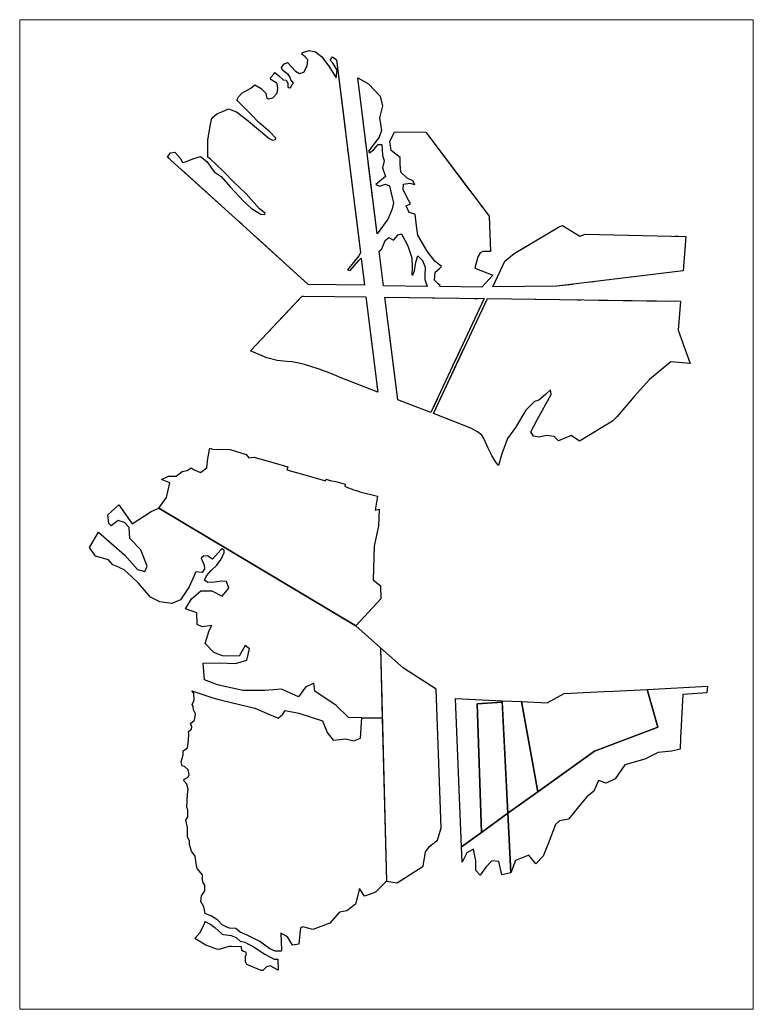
# Paper-space layout '3_подзона' of a CAD drawing. Header units: millimetres. Extents: x 0 to 282, y 0 to 380.
# The model-space entities are those that its viewports show. They can reach past a viewport. Long polylines and large blocks are cut down to what shows.
import ezdxf

# ---------------------------------------------------------------- set-up
doc = ezdxf.new("R2010")
doc.units = ezdxf.units.MM
doc.linetypes.add('g5_484', pattern=[5.1, 2, -0.5, 0.1, -0.5, 2])
for name, color, linetype, lineweight in [('ЕГРН_18_08_034001_2517', 1, 'Continuous', 30), ('ЕГРН_18_08_034001_2518', 1, 'Continuous', 30), ('ЕГРН_18_08_034001_2519', 1, 'Continuous', 30), ('ЕГРН_18_08_034001_7584', 1, 'Continuous', 30), ('ЕГРН_18_08_034001_7585', 1, 'Continuous', 30), ('ЕГРН_18_08_034001_7586', 1, 'Continuous', 30), ('ЕГРН_18_08_034001_7799_1', 1, 'Continuous', 30), ('ЕГРН_18_08_034001_7799_2', 1, 'Continuous', 30), ('ЕГРН_18_08_034001_7800', 1, 'Continuous', 30), ('ЕГРН_18_08_034001_7801', 1, 'Continuous', 30), ('ЕГРН_18_08_035001_228', 1, 'Continuous', 30)]:
    doc.layers.add(name, color=color, linetype=linetype, lineweight=lineweight)

msp = doc.modelspace()

# ---------------------------------------------------------------- linework, layer by layer
at = {"layer": 'ЕГРН_18_08_034001_2517'}
msp.add_lwpolyline([(2242638.76, 379868.16), (2242678.83, 379885.51), (2243719.93, 379264.59), (2243849.68, 379148.93), (2243859.23, 378777.44), (2243750.41, 378778.51), (2243680.37, 378779.62), (2243615.87, 378843), (2243502.46, 378918.6), (2243496.91, 378960.86), (2243453.54, 378940.85), (2243415.75, 378889.7), (2243326.79, 378929.72), (2243237.84, 378923.05), (2243122.21, 378923.05), (2242988.79, 378951.96), (2242919.85, 378978.65), (2242913.18, 379067.59), (2242997.68, 379069.82), (2243084.4, 379065.37), (2243143.68, 379082.2), (2243158.55, 379142.41), (2243134.76, 379160.25), (2243103.53, 379104.49), (2243015.81, 379105.98), (2242969.29, 379122.79), (2242924.22, 379171.62), (2242943.94, 379239.23), (2242958.03, 379266.46), (2242907.32, 379258.95), (2242881.02, 379271.16), (2242880.08, 379333.13), (2242819.04, 379354.73), (2242850.97, 379406.38), (2242899.8, 379449.58), (2242958.96, 379448.64), (2243013.43, 379420.46), (2243048.17, 379462.72), (2243035.96, 379498.41), (2243007.79, 379500.29), (2242974.93, 379494.65), (2242937.36, 379492.77), (2242919.52, 379505.92), (2242929.85, 379528.45), (2242955.2, 379556.63), (2242985.94, 379584.99), (2243007.75, 379616.49), (2243023.83, 379652.18), (2243024.05, 379664.29), (2243013.25, 379671.12), (2243006.65, 379665.17), (2242962.55, 379616.03), (2242936.77, 379632.15), (2242916.78, 379635), (2242901.58, 379622), (2242918.54, 379585.65), (2242920.09, 379565.61), (2242907.97, 379546.01), (2242874.44, 379550.49), (2242839.47, 379470.67), (2242792.78, 379401.14), (2242746.58, 379381.79), (2242684.26, 379391.46), (2242633.76, 379416.18), (2242570.37, 379490.31), (2242534.9, 379524.7), (2242495.15, 379560.16), (2242472.52, 379571.47), (2242471.52, 379571.97), (2242436.05, 379585.94), (2242412.82, 379613.94), (2242344.72, 379632.14), (2242312.49, 379678.34), (2242359.76, 379760.01), (2242498.38, 379637.52), (2242566.07, 379561.23), (2242604.75, 379551.56), (2242616.57, 379579.49), (2242583.26, 379666.53), (2242525.24, 379725.62), (2242522.02, 379783.65), (2242497.3, 379810.51), (2242462.92, 379820.19), (2242427.46, 379792.25), (2242414.56, 379805.14), (2242409.19, 379850.27), (2242467.62, 379903.37), (2242537.71, 379803.14)], close=True, dxfattribs=at)
at = {"layer": 'ЕГРН_18_08_034001_2518'}
for points in [[(2242963.21, 378884.14), (2243003.24, 378874.13), (2243059.95, 378859.68), (2243186.7, 378829.66), (2243309, 378777.4), (2243334.57, 378798.53), (2243345.69, 378816.32), (2243417.96, 378802.98), (2243543.6, 378761.84), (2243568.07, 378700.69), (2243600.31, 378660.66), (2243667.02, 378667.33), (2243708.16, 378656.21), (2243744.85, 378671.77), (2243750.41, 378778.51), (2243859.23, 378777.44), (2243881.38, 377915.96), (2243823.47, 377858.04), (2243801.09, 377849.37), (2243765.55, 377835.61), (2243739.39, 377876.72), (2243716.97, 377794.51), (2243672.12, 377759.01), (2243632.89, 377751.54), (2243582.45, 377693.62), (2243492.76, 377659.98), (2243440.2, 377674.44), (2243427.97, 377668.88), (2243423.52, 377637.74), (2243417.96, 377582.15), (2243385.72, 377576.59), (2243359.03, 377621.07), (2243323.45, 377639.97), (2243326.65, 377553.2), (2243325.52, 377546.33), (2243293.54, 377546.33), (2243265.88, 377558.02), (2243211.53, 377597.18), (2243145.45, 377630.96), (2243108.52, 377645.26), (2243085.69, 377664.64), (2243052.72, 377667.16), (2243042.24, 377670.98), (2243013.27, 377684.35), (2242990.25, 377709.45), (2242956.94, 377731.04), (2242923.52, 377744.25), (2242916.12, 377779.73), (2242899.72, 377807.18), (2242904.31, 377837.47), (2242921.76, 377864.14), (2242921.07, 377894.17), (2242912.83, 377906.98), (2242909.31, 377921.94), (2242908.97, 377949.66), (2242881.72, 377982.44), (2242875.43, 378008.65), (2242869.89, 378047.25), (2242851.65, 378073.76), (2242845.27, 378090.79), (2242841.14, 378108.35), (2242841.38, 378128.06), (2242830.43, 378147.51), (2242829.38, 378173.65), (2242830.62, 378199.21), (2242821.85, 378237.76), (2242832.45, 378255.77), (2242831.14, 378292.68), (2242825.69, 378307), (2242829.24, 378374.32), (2242834.39, 378401.3), (2242826.47, 378427.41), (2242812.57, 378444.05), (2242811.1, 378451.76), (2242832.92, 378465.12), (2242838.37, 378478.6), (2242834.37, 378503.01), (2242814.84, 378520.83), (2242799.44, 378523.92), (2242799.59, 378531.62), (2242796.5, 378546.33), (2242807.2, 378583.68), (2242807.48, 378603.76), (2242829.95, 378620.75), (2242835.78, 378660.76), (2242837.03, 378692.76), (2242835.94, 378706.81), (2242850.7, 378718.78), (2242852.39, 378730.94), (2242846.09, 378749.01), (2242866.26, 378766.93), (2242871.57, 378798.78), (2242862.53, 378820.95), (2242860.71, 378839.83), (2242854.96, 378848.98), (2242865.12, 378872.01), (2242863.77, 378908.96), (2242852.57, 378921.71)], [(2242922.46, 377702.89), (2242954.12, 377687.05), (2242975.09, 377671.51), (2243013.35, 377636.21), (2243021.12, 377633.58), (2243060.34, 377628.85), (2243087.37, 377617.67), (2243107.75, 377599.09), (2243133.24, 377593.84), (2243182.36, 377567.58), (2243239.29, 377529.46), (2243287.92, 377503.83), (2243307.13, 377503.61), (2243309.77, 377445.25), (2243266.76, 377467.29), (2243247.97, 377462.59), (2243227.73, 377443.8), (2243219.78, 377443.08), (2243143.52, 377475.6), (2243135.92, 377489.7), (2243137.37, 377517.53), (2243140.99, 377530.91), (2243138.82, 377539.94), (2243126.53, 377544.64), (2243117.13, 377549.7), (2243116.05, 377568.13), (2243062.55, 377569.57), (2243048.1, 377569.57), (2242998.22, 377555.12), (2242984.48, 377556.57), (2242926.65, 377576.81), (2242868.83, 377612.22), (2242894.49, 377642.28), (2242919.72, 377689.62), (2242921.23, 377697.16)]]:
    msp.add_lwpolyline(points, close=True, dxfattribs=at)
at = {"layer": 'ЕГРН_18_08_034001_2519'}
msp.add_lwpolyline([(2242678.83, 379885.51), (2242719.43, 379943.01), (2242737.53, 380019.19), (2242692.12, 380037.59), (2242728.88, 380055.48), (2242770.5, 380055.48), (2242801.86, 380080.57), (2242828.08, 380085.13), (2242849.18, 380099.38), (2242865.14, 380088.55), (2242898.21, 380075.44), (2242932.42, 380099.95), (2242937.96, 380148.75), (2242947.96, 380203.12), (2242961.66, 380198.14), (2243054.97, 380196.54), (2243139.21, 380169.97), (2243154.14, 380152.67), (2243180.29, 380155.99), (2243287.43, 380126.31), (2243359.56, 380104.21), (2243354.72, 380088.14), (2243443.39, 380064.2), (2243517.15, 380043.33), (2243559.65, 380029.96), (2243562.19, 380039.46), (2243584.23, 380032.27), (2243620.24, 380025.07), (2243646.01, 380018.95), (2243663.73, 380013.36), (2243661.38, 380001.97), (2243674.97, 379995.19), (2243700.42, 379986.84), (2243702.76, 379984.85), (2243728.89, 379978.2), (2243740.04, 379973.2), (2243833.65, 379950.01), (2243822.33, 379875.34), (2243842.03, 379880.72), (2243839.8, 379792.86), (2243816.45, 379684.99), (2243810.71, 379508.06), (2243850.19, 379475.08), (2243851.14, 379407.12), (2243719.93, 379264.59)], close=True, dxfattribs=at)
at = {"layer": 'ЕГРН_18_08_034001_7584'}
msp.add_lwpolyline([(2244492.69, 378868.8), (2244595.45, 378863.89), (2244681.19, 378388.07), (2244522.97, 378274.48)], close=True, dxfattribs=at)
at = {"layer": 'ЕГРН_18_08_034001_7585'}
msp.add_lwpolyline([(2244595.45, 378863.89), (2244730.33, 378857.44), (2244820.73, 378906.41), (2244855.89, 378908.2), (2244921.9, 378911.57), (2245032.08, 378917.18), (2245081.15, 378919.68), (2245258.79, 378928.73), (2245315.69, 378729.2), (2245305.99, 378725.54), (2244980.86, 378602.88), (2244681.19, 378388.07)], close=True, dxfattribs=at)
at = {"layer": 'ЕГРН_18_08_034001_7586'}
msp.add_lwpolyline([(2245258.79, 378928.73), (2245577.4, 378944.98), (2245574.52, 378911.22), (2245448.02, 378901.83), (2245435.71, 378672.89), (2245432.48, 378612.86), (2245389.16, 378601.65), (2245316.3, 378596.04), (2245247.17, 378560.55), (2245140.67, 378530.65), (2245090.23, 378455.91), (2245041.65, 378433.5), (2245002.41, 378446.57), (2244976.25, 378390.52), (2244940.76, 378360.63), (2244912.73, 378327), (2244843.6, 378242.92), (2244795.02, 378233.58), (2244774.47, 378214.89), (2244740.84, 378127.08), (2244709.08, 378046.75), (2244669.84, 378007.51), (2244634.34, 378052.35), (2244563.34, 378024.32), (2244539.05, 377958.93), (2244522.97, 378274.48), (2244681.19, 378388.07), (2244980.86, 378602.88), (2245305.99, 378725.54), (2245315.69, 378729.2)], close=True, dxfattribs=at)
at = {"layer": 'ЕГРН_18_08_034001_7799_1'}
msp.add_lwpolyline([(2244143.72, 378929.72), (2243971.06, 379040.72), (2243849.68, 379148.93), (2243881.38, 377915.96), (2243937.44, 377906.62), (2244075.7, 377994.42), (2244086.91, 378071.03), (2244111.19, 378100.93), (2244150.43, 378132.68), (2244170.98, 378198.08)], close=True, dxfattribs=at)
at = {"layer": 'ЕГРН_18_08_034001_7799_2'}
msp.add_lwpolyline([(2244246.06, 378880.59), (2244492.69, 378868.8), (2244493.09, 378861.02), (2244361.3, 378852.76), (2244383.46, 378173.2), (2244277.88, 378097.33)], close=True, dxfattribs=at)
at = {"layer": 'ЕГРН_18_08_034001_7800'}
msp.add_lwpolyline([(2244383.46, 378173.2), (2244361.3, 378852.76), (2244493.09, 378861.02), (2244522.97, 378274.48)], close=True, dxfattribs=at)
at = {"layer": 'ЕГРН_18_08_034001_7801'}
msp.add_lwpolyline([(2244277.88, 378097.33), (2244383.46, 378173.2), (2244522.97, 378274.48), (2244539.05, 377958.93), (2244490.48, 377949.59), (2244475.53, 378018.72), (2244438.16, 378022.45), (2244406.4, 377988.82), (2244376.51, 377947.71), (2244354.08, 377972.01), (2244354.08, 378022.45), (2244341, 378084.11), (2244305.5, 378065.43), (2244281.22, 378014.98)], close=True, dxfattribs=at)
at = {"layer": 'ЕГРН_18_08_035001_228', "color": 1, "linetype": 'g5_484', "lineweight": 30}
for points in [[(2242739.64, 381763.14), (2242762.77, 381767.47), (2242791.22, 381734.69), (2242802.78, 381713.01), (2242819.65, 381716.38), (2242858.7, 381731.8), (2242898.7, 381744.34), (2242932.93, 381717.35), (2242971.49, 381662.88), (2243007.64, 381638.29), (2243056.32, 381583.34), (2243127.66, 381507.19), (2243167.66, 381470.08), (2243217.8, 381439.71), (2243237.07, 381438.26), (2243239.97, 381444.04), (2243211.05, 381467.67), (2243140.67, 381546.23), (2243073.19, 381610.82), (2243024.99, 381659.02), (2242977.76, 381704.82), (2242952.21, 381729.88), (2242938.23, 381741.45), (2242937.76, 381826.78), (2242938.23, 381830.13), (2242949.8, 381905.33), (2242959.44, 381946.79), (2242984.98, 381969.44), (2243011.01, 381979.57), (2243046.68, 381995.95), (2243088.62, 381980.05), (2243141.16, 381939.08), (2243216.35, 381877.85), (2243261.66, 381839.3), (2243279.01, 381830.13), (2243295.88, 381833.52), (2243296.37, 381840.26), (2243266, 381872.07), (2243205.26, 381926.06), (2243166.22, 381965.58), (2243122.36, 382009.93), (2243090.06, 382041.26), (2243100.19, 382059.57), (2243116.58, 382077.9), (2243165.26, 382105.85), (2243185.5, 382122.72), (2243219.25, 382103.44), (2243243.34, 382077.9), (2243248.16, 382055.72), (2243257.33, 382048.01), (2243280.94, 382054.75), (2243303.12, 382077.9), (2243307.45, 382104.4), (2243303.12, 382129.47), (2243270.82, 382151.64), (2243269.37, 382159.84), (2243283.83, 382178.15), (2243291.54, 382188.76), (2243312.27, 382169.96), (2243335.41, 382148.75), (2243350.83, 382147.78), (2243359.51, 382130.92), (2243359.51, 382113.09), (2243361.44, 382108.26), (2243373.48, 382107.29), (2243381.68, 382122.24), (2243389.88, 382131.88), (2243375.41, 382149.71), (2243371.56, 382164.66), (2243362.41, 382176.71), (2243333.96, 382197.91), (2243326.74, 382214.31), (2243339.74, 382231.17), (2243357.58, 382240.81), (2243400.96, 382194.54), (2243422.17, 382182.49), (2243444.82, 382189.72), (2243461.69, 382223.46), (2243465.07, 382254.8), (2243451.57, 382271.18), (2243433.74, 382284.68), (2243437.6, 382293.35), (2243473.27, 382303.48), (2243505.68, 382297.71), (2243537.33, 382273.06), (2243577.5, 382220.72), (2243615.24, 382159.86), (2243621.32, 382200.02), (2243599.41, 382235.33), (2243583.59, 382253.59), (2243595.76, 382270.63), (2243617.29, 382255.35), (2243744.01, 381235.36), (2243734.53, 381218.89), (2243674.88, 381144.64), (2243689.49, 381140.99), (2243735.74, 381194.55), (2243747.07, 381206.55), (2243765.18, 381063.63), (2243468.49, 381068.68), (2243083.54, 381416.65), (2242724.22, 381741.45)], [(2243786.87, 382128.21), (2243847.74, 382062.47), (2243861.12, 382011.34), (2243845.3, 381948.05), (2243855.04, 381881.1), (2243842.87, 381847.02), (2243785.65, 381771.54), (2243791.74, 381764.24), (2243813.65, 381778.84), (2243836.78, 381806.84), (2243857.47, 381808.06), (2243861.12, 381750.85), (2243869.65, 381721.63), (2243861.12, 381685.11), (2243875.73, 381638.85), (2243825.83, 381596.25), (2243844.08, 381586.51), (2243875.73, 381598.69), (2243897.64, 381588.95), (2243912.25, 381528.09), (2243918.34, 381500.08), (2243912.25, 381467.22), (2243900.08, 381440.44), (2243887.91, 381413.67), (2243837.99, 381341.84), (2243832, 381335.67), (2243729.66, 382159.86)], [(2244088.85, 381872.38), (2244423.5, 381428.03), (2244430.62, 381242.23), (2244391.31, 381242.64), (2244376.5, 381235.4), (2244364.21, 381213.82), (2244349.15, 381154.41), (2244412.31, 381129.01), (2244443.56, 381116.48), (2244384.57, 381053.86), (2244161.3, 381056.81), (2244164.99, 381061.79), (2244154.21, 381071.99), (2244135.5, 381090.15), (2244138.9, 381132.13), (2244162.16, 381151.98), (2244172.37, 381162.76), (2244136.06, 381191.69), (2244096.92, 381243.88), (2244047, 381328.4), (2244040.76, 381378.32), (2244032.82, 381439.59), (2244002.19, 381448.66), (2243986.31, 381482.7), (2244008.99, 381494.04), (2243987.44, 381532.62), (2243969.29, 381568.92), (2243971.56, 381598.43), (2244004.46, 381604.1), (2244030.55, 381596.15), (2244021.47, 381615.44), (2243990.84, 381629.05), (2243956.81, 381661.96), (2243953.4, 381706.2), (2243954.54, 381739.11), (2243906.88, 381776.54), (2243898.95, 381824.19), (2243924.02, 381874.73)], [(2244507.28, 381190.45), (2244555.99, 381231.96), (2244789.84, 381371.27), (2244810.87, 381379.69), (2244902.32, 381322.82), (2244931.69, 381333.28), (2245463.47, 381321.6), (2245448.45, 381139.72), (2244781.19, 381058.3), (2244443, 381055.1)], [(2243856.69, 381255.58), (2243875.35, 381300.37), (2243894.01, 381315.29), (2243918.27, 381302.23), (2243942.52, 381330.22), (2243961.18, 381335.82), (2243994.77, 381272.38), (2244015.24, 381209.27), (2244016.94, 381157.65), (2244015.8, 381119.64), (2244020.9, 381118.51), (2244029.42, 381140.64), (2244036.22, 381186.02), (2244046.44, 381218.91), (2244071.4, 381193.96), (2244086.71, 381158.79), (2244083.31, 381115.67), (2244084.44, 381094.12), (2244097.04, 381057.91), (2243866.19, 381061.67), (2243843.57, 381243.09)], [(2243773.11, 381002.24), (2243835.01, 380499.74), (2243636.83, 380576.37), (2243604.87, 380590.07), (2243563.93, 380606.58), (2243521.34, 380621.84), (2243487.58, 380633.21), (2243447.65, 380645.62), (2243411.32, 380654.79), (2243381.71, 380658.83), (2243354.51, 380661.55), (2243303.75, 380665.62), (2243249.5, 380681.11), (2243178.79, 380709.92), (2243163.37, 380717.54), (2243435.99, 381006.42), (2243443.61, 381006.64)], [(2244398.41, 380993.43), (2244115.75, 380391.18), (2243940.68, 380458.87), (2243872.88, 381000.7)], [(2245435.24, 380979.72), (2245422.63, 380826.94), (2245485.42, 380650.95), (2245383.13, 380659.94), (2245271.87, 380565.25), (2245190.21, 380476.5), (2245100.34, 380370.16), (2245075.4, 380345.12), (2244901.42, 380239.77), (2244857.63, 380269.37), (2244790.17, 380242.15), (2244767.68, 380264.63), (2244726.25, 380270.55), (2244688.38, 380261.08), (2244658.79, 380265.82), (2244644.59, 380289.49), (2244678.91, 380356.95), (2244752.29, 380487.15), (2244747.56, 380511.99), (2244721.52, 380485.96), (2244686.01, 380457.55), (2244663.52, 380449.27), (2244618.55, 380404.29), (2244562.92, 380311.98), (2244521.5, 380253.98), (2244490.73, 380173.5), (2244473.2, 380111.69), (2244458.88, 380128.44), (2244437.69, 380163.96), (2244418.97, 380202.79), (2244396.45, 380254.78), (2244384.45, 380272.67), (2244362.49, 380290.17), (2244326.54, 380309.61), (2244129.74, 380385.76), (2244414.96, 380993.73)]]:
    msp.add_lwpolyline(points, close=True, dxfattribs=at)
at = {"layer": 'ЕГРН_18_08_035001_228'}
for points in [[(2242739.64, 381763.14), (2242762.77, 381767.47), (2242791.22, 381734.69), (2242802.78, 381713.01), (2242819.65, 381716.38), (2242858.7, 381731.8), (2242898.7, 381744.34), (2242932.93, 381717.35), (2242971.49, 381662.88), (2243007.64, 381638.29), (2243056.32, 381583.34), (2243127.66, 381507.19), (2243167.66, 381470.08), (2243217.8, 381439.71), (2243237.07, 381438.26), (2243239.97, 381444.04), (2243211.05, 381467.67), (2243140.67, 381546.23), (2243073.19, 381610.82), (2243024.99, 381659.02), (2242977.76, 381704.82), (2242952.21, 381729.88), (2242938.23, 381741.45), (2242937.76, 381826.78), (2242938.23, 381830.13), (2242949.8, 381905.33), (2242959.44, 381946.79), (2242984.98, 381969.44), (2243011.01, 381979.57), (2243046.68, 381995.95), (2243088.62, 381980.05), (2243141.16, 381939.08), (2243216.35, 381877.85), (2243261.66, 381839.3), (2243279.01, 381830.13), (2243295.88, 381833.52), (2243296.37, 381840.26), (2243266, 381872.07), (2243205.26, 381926.06), (2243166.22, 381965.58), (2243122.36, 382009.93), (2243090.06, 382041.26), (2243100.19, 382059.57), (2243116.58, 382077.9), (2243165.26, 382105.85), (2243185.5, 382122.72), (2243219.25, 382103.44), (2243243.34, 382077.9), (2243248.16, 382055.72), (2243257.33, 382048.01), (2243280.94, 382054.75), (2243303.12, 382077.9), (2243307.45, 382104.4), (2243303.12, 382129.47), (2243270.82, 382151.64), (2243269.37, 382159.84), (2243283.83, 382178.15), (2243291.54, 382188.76), (2243312.27, 382169.96), (2243335.41, 382148.75), (2243350.83, 382147.78), (2243359.51, 382130.92), (2243359.51, 382113.09), (2243361.44, 382108.26), (2243373.48, 382107.29), (2243381.68, 382122.24), (2243389.88, 382131.88), (2243375.41, 382149.71), (2243371.56, 382164.66), (2243362.41, 382176.71), (2243333.96, 382197.91), (2243326.74, 382214.31), (2243339.74, 382231.17), (2243357.58, 382240.81), (2243400.96, 382194.54), (2243422.17, 382182.49), (2243444.82, 382189.72), (2243461.69, 382223.46), (2243465.07, 382254.8), (2243451.57, 382271.18), (2243433.74, 382284.68), (2243437.6, 382293.35), (2243473.27, 382303.48), (2243505.68, 382297.71), (2243537.33, 382273.06), (2243577.5, 382220.72), (2243615.24, 382159.86), (2243621.32, 382200.02), (2243599.41, 382235.33), (2243583.59, 382253.59), (2243595.76, 382270.63), (2243617.29, 382255.35), (2243744.01, 381235.36), (2243734.53, 381218.89), (2243674.88, 381144.64), (2243689.49, 381140.99), (2243735.74, 381194.55), (2243747.07, 381206.55), (2243765.18, 381063.63), (2243468.49, 381068.68), (2243083.54, 381416.65), (2242724.22, 381741.45)], [(2243786.87, 382128.21), (2243847.74, 382062.47), (2243861.12, 382011.34), (2243845.3, 381948.05), (2243855.04, 381881.1), (2243842.87, 381847.02), (2243785.65, 381771.54), (2243791.74, 381764.24), (2243813.65, 381778.84), (2243836.78, 381806.84), (2243857.47, 381808.06), (2243861.12, 381750.85), (2243869.65, 381721.63), (2243861.12, 381685.11), (2243875.73, 381638.85), (2243825.83, 381596.25), (2243844.08, 381586.51), (2243875.73, 381598.69), (2243897.64, 381588.95), (2243912.25, 381528.09), (2243918.34, 381500.08), (2243912.25, 381467.22), (2243900.08, 381440.44), (2243887.91, 381413.67), (2243837.99, 381341.84), (2243832, 381335.67), (2243729.66, 382159.86)], [(2244088.85, 381872.38), (2244423.5, 381428.03), (2244430.62, 381242.23), (2244391.31, 381242.64), (2244376.5, 381235.4), (2244364.21, 381213.82), (2244349.15, 381154.41), (2244412.31, 381129.01), (2244443.56, 381116.48), (2244384.57, 381053.86), (2244161.3, 381056.81), (2244164.99, 381061.79), (2244154.21, 381071.99), (2244135.5, 381090.15), (2244138.9, 381132.13), (2244162.16, 381151.98), (2244172.37, 381162.76), (2244136.06, 381191.69), (2244096.92, 381243.88), (2244047, 381328.4), (2244040.76, 381378.32), (2244032.82, 381439.59), (2244002.19, 381448.66), (2243986.31, 381482.7), (2244008.99, 381494.04), (2243987.44, 381532.62), (2243969.29, 381568.92), (2243971.56, 381598.43), (2244004.46, 381604.1), (2244030.55, 381596.15), (2244021.47, 381615.44), (2243990.84, 381629.05), (2243956.81, 381661.96), (2243953.4, 381706.2), (2243954.54, 381739.11), (2243906.88, 381776.54), (2243898.95, 381824.19), (2243924.02, 381874.73)], [(2244507.28, 381190.45), (2244555.99, 381231.96), (2244789.84, 381371.27), (2244810.87, 381379.69), (2244902.32, 381322.82), (2244931.69, 381333.28), (2245463.47, 381321.6), (2245448.45, 381139.72), (2244781.19, 381058.3), (2244443, 381055.1)], [(2243856.69, 381255.58), (2243875.35, 381300.37), (2243894.01, 381315.29), (2243918.27, 381302.23), (2243942.52, 381330.22), (2243961.18, 381335.82), (2243994.77, 381272.38), (2244015.24, 381209.27), (2244016.94, 381157.65), (2244015.8, 381119.64), (2244020.9, 381118.51), (2244029.42, 381140.64), (2244036.22, 381186.02), (2244046.44, 381218.91), (2244071.4, 381193.96), (2244086.71, 381158.79), (2244083.31, 381115.67), (2244084.44, 381094.12), (2244097.04, 381057.91), (2243866.19, 381061.67), (2243843.57, 381243.09)], [(2243773.11, 381002.24), (2243835.01, 380499.74), (2243636.83, 380576.37), (2243604.87, 380590.07), (2243563.93, 380606.58), (2243521.34, 380621.84), (2243487.58, 380633.21), (2243447.65, 380645.62), (2243411.32, 380654.79), (2243381.71, 380658.83), (2243354.51, 380661.55), (2243303.75, 380665.62), (2243249.5, 380681.11), (2243178.79, 380709.92), (2243163.37, 380717.54), (2243435.99, 381006.42), (2243443.61, 381006.64)], [(2244398.41, 380993.43), (2244115.75, 380391.18), (2243940.68, 380458.87), (2243872.88, 381000.7)], [(2245435.24, 380979.72), (2245422.63, 380826.94), (2245485.42, 380650.95), (2245383.13, 380659.94), (2245271.87, 380565.25), (2245190.21, 380476.5), (2245100.34, 380370.16), (2245075.4, 380345.12), (2244901.42, 380239.77), (2244857.63, 380269.37), (2244790.17, 380242.15), (2244767.68, 380264.63), (2244726.25, 380270.55), (2244688.38, 380261.08), (2244658.79, 380265.82), (2244644.59, 380289.49), (2244678.91, 380356.95), (2244752.29, 380487.15), (2244747.56, 380511.99), (2244721.52, 380485.96), (2244686.01, 380457.55), (2244663.52, 380449.27), (2244618.55, 380404.29), (2244562.92, 380311.98), (2244521.5, 380253.98), (2244490.73, 380173.5), (2244473.2, 380111.69), (2244458.88, 380128.44), (2244437.69, 380163.96), (2244418.97, 380202.79), (2244396.45, 380254.78), (2244384.45, 380272.67), (2244362.49, 380290.17), (2244326.54, 380309.61), (2244129.74, 380385.76), (2244414.96, 380993.73)]]:
    msp.add_lwpolyline(points, close=True, dxfattribs=at)

psp = doc.layouts.new('3_подзона')

# ---------------------------------------------------------------- viewports
at = {"layer": '0'}
psp.add_viewport(center=(140.99, 189.96), size=(281.35, 379.518), view_center_point=(2243881.53, 379852.6), view_height=5227.505, dxfattribs=at)

doc.saveas('drawing.dxf')
